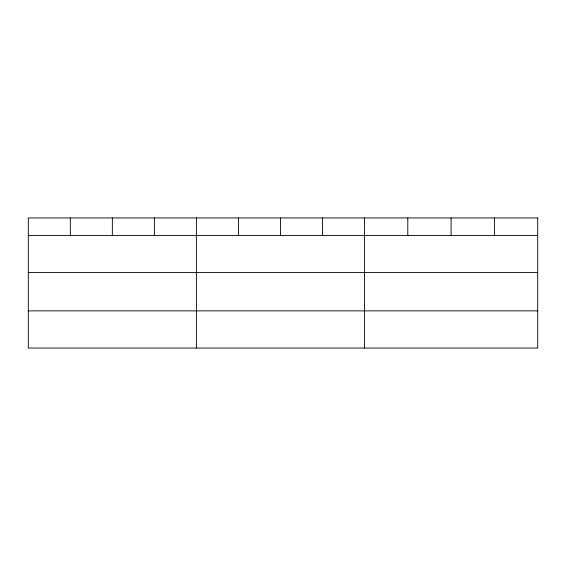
<?xml version="1.0" encoding="UTF-8"?>
<svg xmlns="http://www.w3.org/2000/svg" width="566" height="566" viewBox="0 0 566 566"><rect width="100%" height="100%" fill="white"/><g stroke="black" fill="none" stroke-linecap="round" stroke-linejoin="round"><path stroke-width="0.85" d="M28.3 235.414L537.7 235.414M28.3 272.579L537.7 272.579M28.3 310.875L537.7 310.875M494.401 217.952L494.401 235.414M451.102 217.952L451.102 235.414M407.803 217.952L407.803 235.414M364.504 217.952L364.504 348.048M322.478 217.952L322.478 235.414M280.453 217.952L280.453 235.414M238.428 217.952L238.428 235.414M196.402 217.952L196.402 348.048M154.376 217.952L154.376 235.414M112.351 217.952L112.351 235.414M70.326 217.952L70.326 235.414M537.7 217.952L28.3 217.952L28.3 348.048L537.7 348.048L537.7 217.952"/></g></svg>
